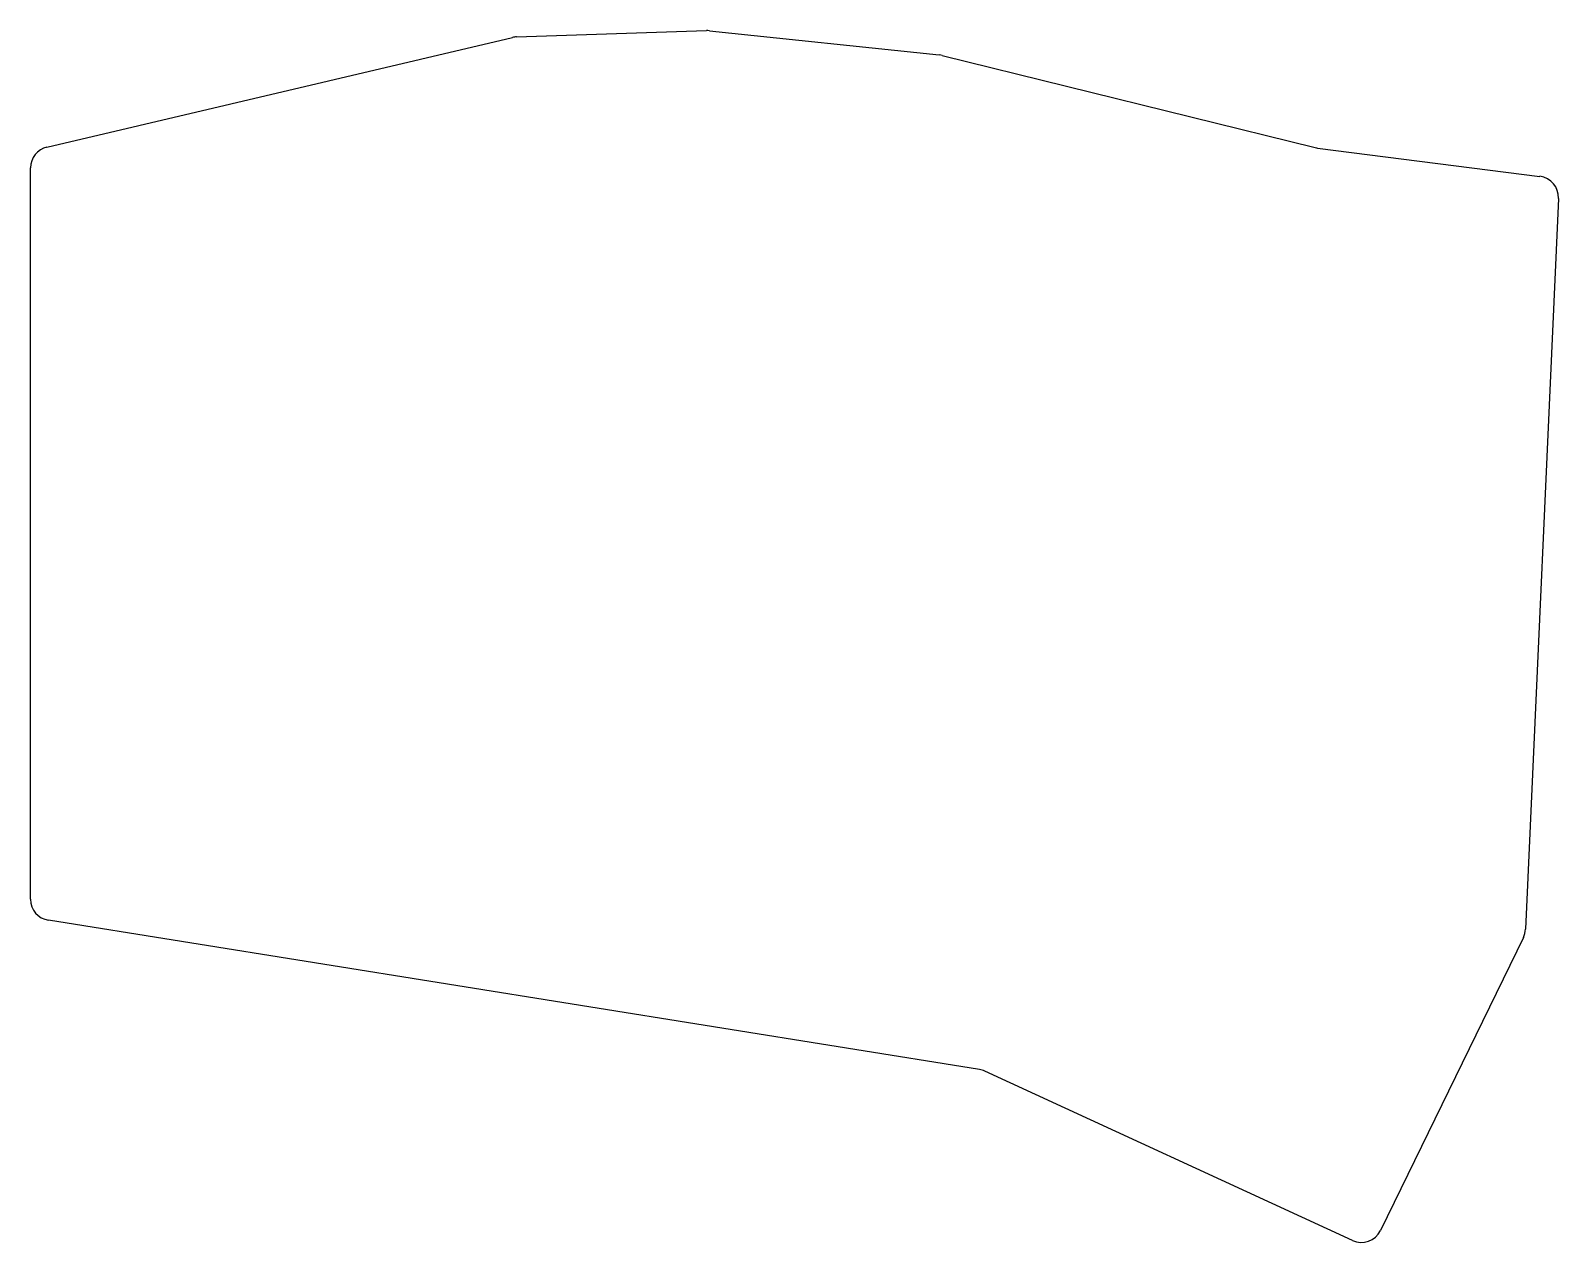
# Model space of a CAD drawing. Header units: millimetres. Extents: x 89 to 233, y -174 to -60.
import ezdxf

# ---------------------------------------------------------------- set-up
doc = ezdxf.new("R2010")
doc.units = ezdxf.units.MM

msp = doc.modelspace()

# ---------------------------------------------------------------- linework, layer by layer
for p, q in [((134.66, -60.77), (152.49, -60.18)), ((152.77, -60.19), (174.37, -62.46)), ((90.54, -71.14), (134.27, -60.83)), ((174.64, -62.51), (209.68, -71.18)), ((209.9, -71.23), (230.78, -73.88)), ((89, -141.8), (89, -73.08)), ((232.53, -75.95), (229.44, -144.61)), ((178.13, -157.79), (90.68, -143.77)), ((229.24, -145.4), (215.81, -172.93)), ((213.18, -173.87), (178.65, -157.95))]:
    msp.add_line(p, q)
for centre, start, end in [((152.56, -62.18), 84, 91.9072), ((134.73, -62.77), 91.9072, 103.2667), ((174.16, -64.45), 76.0928, 84), ((91, -73.08), 103.2667, 180), ((210.16, -69.24), 256.0928, 262.7546), ((230.53, -75.86), 357.4242, 82.7546), ((91, -141.8), 180, 260.8908), ((227.44, -144.52), 334, 357.4242), ((177.82, -159.77), 65.2476, 80.8908), ((214.01, -172.05), 245.2476, 334)]:
    msp.add_arc(centre, 2, start, end)

doc.saveas('drawing.dxf')
